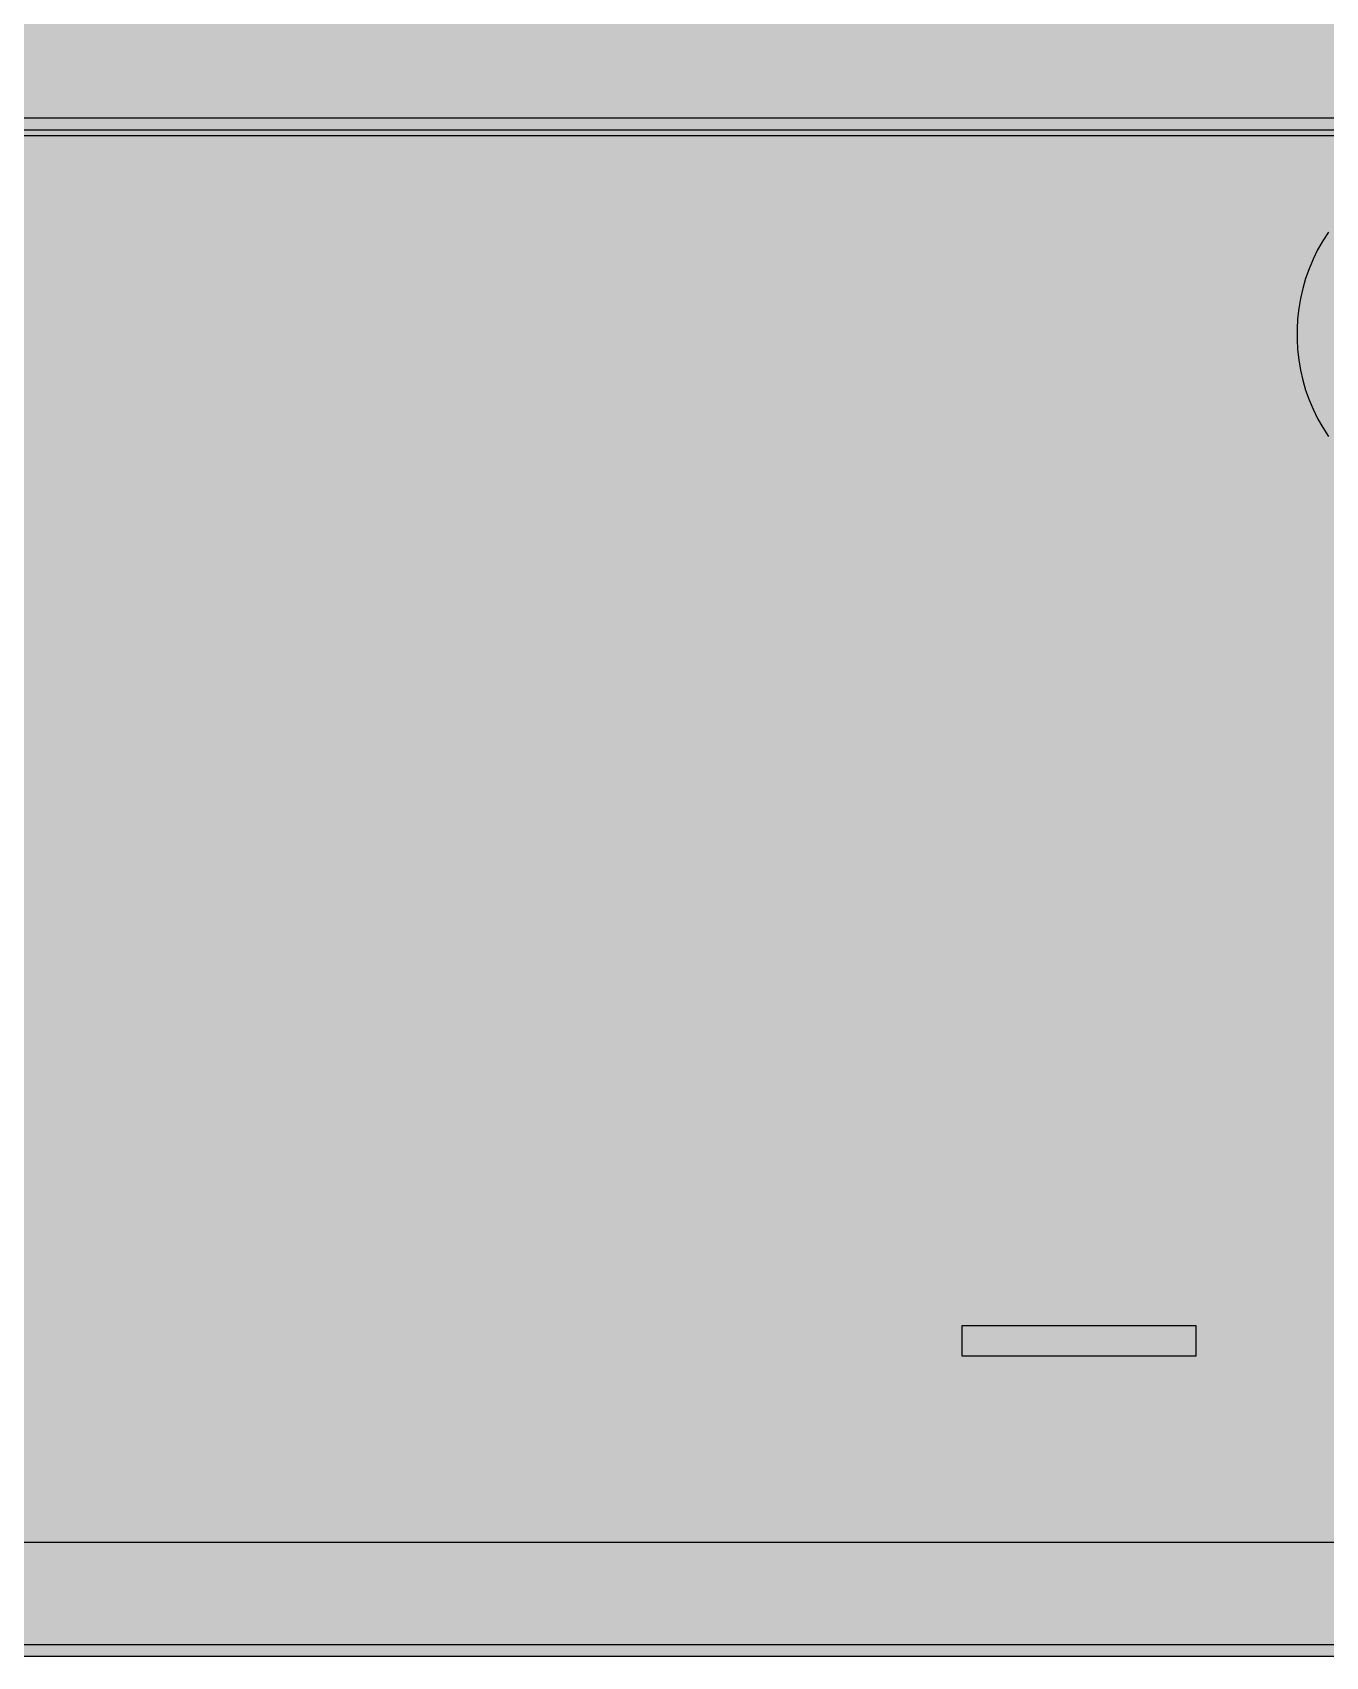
# Model space of a CAD drawing. Header units: millimetres. Extents: x 0 to 966, y -664 to 90.
# Drawn here: x 605.15 to 624.12, y -520 to -496.18 of the extents above; entities that cross this region are included whole.
import ezdxf

# ---------------------------------------------------------------- set-up
doc = ezdxf.new("R2010")
doc.units = ezdxf.units.MM
for name, color, linetype in [('HDL_BODY', 7, 'Continuous'), ('HDL_DETAIL', 7, 'Continuous'), ('HDL_PRINT', 7, 'Continuous')]:
    doc.layers.add(name, color=color, linetype=linetype)

# ---------------------------------------------------------------- blocks, each defined once
blk = doc.blocks.new('M_DA6.10.1_FRONT')
at = {"layer": 'HDL_BODY', "true_color": 0x202126}
blk.add_hatch(color=250, dxfattribs=at).paths.add_polyline_path([(0, 0), (144, 0), (144, 90), (0, 90)])
at = {"layer": 'HDL_BODY', "true_color": 0x2a2a30}
blk.add_hatch(color=250, dxfattribs=at).paths.add_polyline_path([(0.4, 20.52), (143.6, 20.52), (143.6, 68.31), (0.4, 68.31)])
at = {"layer": 'HDL_BODY', "true_color": 0x23242a}
blk.add_hatch(color=250, dxfattribs=at).paths.add_polyline_path([(0.4, 0.5), (143.6, 0.5), (143.6, 19.8), (0.4, 19.8)])
at = {"layer": 'HDL_PRINT', "true_color": 0xdee1e9}
h = blk.add_hatch(color=254, dxfattribs=at)
h.paths.add_polyline_path([(115.516, 13.399), (115.516, 15.162), (116.135, 15.162), (116.216, 15.162), (116.282, 15.162), (116.334, 15.162), (116.371, 15.162), (116.393, 15.162), (116.4, 15.162), (116.437, 15.129), (116.475, 15.106), (116.513, 15.09), (116.551, 15.081), (116.589, 15.076), (116.627, 15.074), (116.665, 15.074), (116.672, 15.036), (116.688, 15.008), (116.708, 14.986), (116.729, 14.963), (116.745, 14.935), (116.751, 14.897), (116.785, 14.86), (116.808, 14.822), (116.824, 14.784), (116.834, 14.746), (116.839, 14.709), (116.84, 14.671), (116.841, 14.633), (116.837, 14.571), (116.825, 14.516), (116.808, 14.467), (116.785, 14.424), (116.759, 14.384), (116.729, 14.348), (116.697, 14.314), (116.665, 14.28), (116.632, 14.228), (116.593, 14.187), (116.547, 14.156), (116.495, 14.134), (116.436, 14.12), (116.371, 14.111), (116.299, 14.106), (116.22, 14.104), (116.135, 14.104), (115.695, 14.104), (115.695, 13.399), (115.516, 13.399)])
h.paths.add_polyline_path([(115.695, 14.28), (116.222, 14.28), (116.26, 14.285), (116.298, 14.298), (116.336, 14.315), (116.374, 14.334), (116.412, 14.351), (116.449, 14.364), (116.487, 14.369), (116.52, 14.406), (116.543, 14.444), (116.559, 14.482), (116.569, 14.52), (116.574, 14.557), (116.576, 14.595), (116.576, 14.633), (116.576, 14.677), (116.576, 14.708), (116.576, 14.734), (116.576, 14.766), (116.576, 14.809), (116.538, 14.846), (116.51, 14.871), (116.487, 14.886), (116.464, 14.894), (116.437, 14.897), (116.4, 14.897), (116.393, 14.897), (116.371, 14.897), (116.334, 14.897), (116.282, 14.897), (116.216, 14.897), (116.135, 14.897), (115.695, 14.897), (115.695, 14.28)])
for points in [[(120.543, 13.311), (120.983, 15.162), (121.162, 15.162), (120.722, 13.311), (120.543, 13.311)], [(121.427, 13.399), (121.427, 15.162), (121.603, 15.162), (121.603, 13.575), (122.483, 13.575), (122.483, 13.399), (121.427, 13.399)], [(122.748, 13.399), (122.748, 15.162), (124.073, 15.162), (124.073, 14.897), (123.013, 14.897), (123.013, 14.369), (123.983, 14.369), (123.983, 14.192), (123.013, 14.192), (123.013, 13.575), (124.073, 13.575), (124.073, 13.399), (122.748, 13.399)], [(117.106, 13.399), (117.106, 14.633), (117.281, 14.633), (117.281, 14.457), (117.315, 14.494), (117.34, 14.53), (117.361, 14.563), (117.38, 14.591), (117.4, 14.613), (117.425, 14.628), (117.457, 14.633), (117.546, 14.721), (117.584, 14.716), (117.622, 14.704), (117.66, 14.686), (117.697, 14.668), (117.735, 14.651), (117.773, 14.638), (117.811, 14.633), (117.722, 14.369), (117.685, 14.406), (117.658, 14.431), (117.635, 14.446), (117.612, 14.453), (117.584, 14.456), (117.546, 14.457), (117.457, 14.457), (117.42, 14.419), (117.396, 14.391), (117.381, 14.369), (117.374, 14.346), (117.371, 14.318), (117.37, 14.28), (117.366, 14.242), (117.353, 14.205), (117.335, 14.167), (117.316, 14.129), (117.299, 14.091), (117.286, 14.054), (117.281, 14.016), (117.281, 13.399), (117.106, 13.399)], [(118.516, 6.523), (118.781, 6.435), (118.751, 6.376), (118.722, 6.319), (118.692, 6.262), (118.662, 6.208), (118.633, 6.156), (118.603, 6.109), (118.574, 6.065), (118.545, 6.027), (118.516, 5.995), (118.454, 5.962), (118.398, 5.93), (118.346, 5.9), (118.296, 5.873), (118.246, 5.851), (118.194, 5.833), (118.138, 5.822), (118.076, 5.818), (117.994, 5.821), (117.922, 5.83), (117.86, 5.844), (117.804, 5.863), (117.752, 5.885), (117.703, 5.91), (117.653, 5.937), (117.602, 5.965), (117.546, 5.995), (117.513, 6.028), (117.48, 6.062), (117.447, 6.098), (117.414, 6.138), (117.381, 6.181), (117.348, 6.23), (117.315, 6.285), (117.281, 6.347), (117.277, 6.384), (117.267, 6.428), (117.253, 6.479), (117.237, 6.534), (117.22, 6.594), (117.206, 6.657), (117.196, 6.722), (117.192, 6.788), (117.196, 6.854), (117.206, 6.919), (117.22, 6.981), (117.237, 7.041), (117.253, 7.097), (117.267, 7.147), (117.277, 7.191), (117.281, 7.229), (117.311, 7.284), (117.341, 7.334), (117.373, 7.379), (117.407, 7.419), (117.444, 7.456), (117.484, 7.49), (117.529, 7.521), (117.579, 7.552), (117.635, 7.581), (117.672, 7.61), (117.715, 7.632), (117.766, 7.648), (117.821, 7.658), (117.881, 7.665), (117.944, 7.668), (118.009, 7.669), (118.076, 7.669), (118.138, 7.669), (118.194, 7.668), (118.246, 7.665), (118.296, 7.658), (118.346, 7.648), (118.398, 7.632), (118.454, 7.61), (118.516, 7.581), (118.545, 7.549), (118.574, 7.51), (118.603, 7.467), (118.633, 7.419), (118.662, 7.368), (118.692, 7.313), (118.722, 7.257), (118.751, 7.199), (118.781, 7.14), (118.516, 7.14), (118.483, 7.178), (118.458, 7.216), (118.437, 7.254), (118.418, 7.291), (118.398, 7.329), (118.373, 7.367), (118.341, 7.405), (118.302, 7.41), (118.264, 7.422), (118.226, 7.439), (118.188, 7.458), (118.15, 7.476), (118.113, 7.488), (118.076, 7.493), (118.005, 7.488), (117.943, 7.476), (117.89, 7.458), (117.842, 7.439), (117.8, 7.422), (117.76, 7.41), (117.722, 7.405), (117.685, 7.367), (117.649, 7.329), (117.616, 7.291), (117.588, 7.254), (117.566, 7.216), (117.551, 7.178), (117.546, 7.14), (117.513, 7.07), (117.489, 7.009), (117.473, 6.955), (117.464, 6.908), (117.459, 6.865), (117.457, 6.826), (117.457, 6.788), (117.457, 6.725), (117.458, 6.669), (117.461, 6.617), (117.468, 6.567), (117.479, 6.517), (117.494, 6.465), (117.517, 6.409), (117.546, 6.347), (117.551, 6.309), (117.566, 6.273), (117.588, 6.241), (117.616, 6.212), (117.649, 6.19), (117.685, 6.176), (117.722, 6.171), (117.76, 6.138), (117.798, 6.115), (117.835, 6.099), (117.873, 6.09), (117.911, 6.085), (117.948, 6.083), (117.987, 6.083), (118.057, 6.083), (118.118, 6.085), (118.172, 6.09), (118.219, 6.099), (118.262, 6.115), (118.302, 6.138), (118.341, 6.171), (118.373, 6.204), (118.405, 6.238), (118.434, 6.274), (118.461, 6.314), (118.483, 6.357), (118.501, 6.406), (118.512, 6.461), (118.516, 6.523)], [(118.957, 6.347), (119.222, 6.347), (119.222, 6.309), (119.224, 6.271), (119.229, 6.234), (119.238, 6.196), (119.254, 6.158), (119.278, 6.12), (119.311, 6.083), (119.348, 6.078), (119.385, 6.065), (119.423, 6.048), (119.461, 6.029), (119.498, 6.012), (119.536, 5.999), (119.573, 5.995), (119.611, 6), (119.647, 6.014), (119.681, 6.036), (119.709, 6.064), (119.732, 6.097), (119.746, 6.133), (119.751, 6.171), (119.788, 6.176), (119.824, 6.192), (119.857, 6.219), (119.885, 6.257), (119.907, 6.306), (119.922, 6.365), (119.927, 6.435), (119.92, 6.479), (119.904, 6.52), (119.882, 6.556), (119.861, 6.585), (119.844, 6.605), (119.838, 6.612), (119.801, 6.644), (119.763, 6.668), (119.725, 6.683), (119.687, 6.693), (119.649, 6.698), (119.611, 6.699), (119.573, 6.7), (119.53, 6.7), (119.499, 6.7), (119.473, 6.7), (119.441, 6.7), (119.397, 6.7), (119.397, 6.876), (119.487, 6.876), (119.524, 6.881), (119.561, 6.893), (119.599, 6.911), (119.637, 6.929), (119.675, 6.947), (119.713, 6.959), (119.751, 6.964), (119.756, 7.002), (119.768, 7.04), (119.785, 7.077), (119.804, 7.115), (119.821, 7.153), (119.833, 7.191), (119.838, 7.229), (119.831, 7.266), (119.815, 7.294), (119.795, 7.317), (119.774, 7.339), (119.758, 7.367), (119.751, 7.405), (119.713, 7.437), (119.675, 7.461), (119.637, 7.477), (119.599, 7.486), (119.561, 7.491), (119.524, 7.493), (119.487, 7.493), (119.479, 7.493), (119.46, 7.49), (119.431, 7.482), (119.395, 7.467), (119.354, 7.442), (119.311, 7.405), (119.278, 7.367), (119.254, 7.329), (119.238, 7.291), (119.229, 7.254), (119.224, 7.216), (119.222, 7.178), (119.222, 7.14), (118.957, 7.229), (118.99, 7.271), (119.016, 7.32), (119.036, 7.37), (119.055, 7.417), (119.075, 7.456), (119.1, 7.483), (119.132, 7.493), (119.195, 7.526), (119.25, 7.558), (119.299, 7.587), (119.343, 7.614), (119.382, 7.637), (119.419, 7.654), (119.453, 7.665), (119.487, 7.669), (119.556, 7.669), (119.616, 7.667), (119.664, 7.662), (119.702, 7.653), (119.73, 7.637), (119.746, 7.614), (119.751, 7.581), (119.789, 7.576), (119.826, 7.562), (119.864, 7.539), (119.902, 7.511), (119.94, 7.478), (119.978, 7.442), (120.016, 7.405), (120.016, 7.361), (120.016, 7.33), (120.016, 7.303), (120.016, 7.272), (120.016, 7.229), (120.016, 7.184), (120.016, 7.14), (120.016, 7.096), (120.016, 7.052), (120.016, 7.008), (120.016, 6.964), (119.972, 6.958), (119.93, 6.941), (119.893, 6.92), (119.864, 6.899), (119.845, 6.882), (119.838, 6.876), (119.876, 6.843), (119.912, 6.818), (119.945, 6.797), (119.974, 6.778), (119.996, 6.758), (120.011, 6.732), (120.016, 6.7), (120.048, 6.662), (120.071, 6.624), (120.086, 6.586), (120.096, 6.548), (120.101, 6.511), (120.102, 6.473), (120.103, 6.435), (120.102, 6.376), (120.101, 6.319), (120.096, 6.262), (120.087, 6.208), (120.072, 6.156), (120.051, 6.109), (120.02, 6.065), (119.979, 6.027), (119.927, 5.995), (119.89, 5.962), (119.847, 5.93), (119.799, 5.9), (119.75, 5.873), (119.701, 5.851), (119.653, 5.833), (119.61, 5.822), (119.573, 5.818), (119.507, 5.822), (119.442, 5.833), (119.38, 5.851), (119.32, 5.873), (119.265, 5.9), (119.214, 5.93), (119.17, 5.962), (119.132, 5.995), (119.1, 6.028), (119.068, 6.062), (119.039, 6.098), (119.012, 6.138), (118.99, 6.181), (118.972, 6.23), (118.961, 6.285), (118.957, 6.347)], [(122.308, 5.906), (121.603, 7.669), (121.867, 7.669), (122.308, 6.347), (122.341, 6.309), (122.365, 6.271), (122.38, 6.234), (122.39, 6.196), (122.395, 6.158), (122.397, 6.12), (122.397, 6.083), (122.429, 6.12), (122.452, 6.158), (122.467, 6.196), (122.477, 6.234), (122.481, 6.271), (122.483, 6.309), (122.483, 6.347), (123.013, 7.669), (123.278, 7.669), (122.573, 5.906), (122.308, 5.906)]]:
    blk.add_hatch(color=254, dxfattribs=at).paths.add_polyline_path(points)
h = blk.add_hatch(color=254, dxfattribs=at)
h.paths.add_polyline_path([(117.811, 14.016), (117.814, 14.092), (117.821, 14.164), (117.834, 14.23), (117.853, 14.291), (117.876, 14.346), (117.905, 14.397), (117.94, 14.442), (117.98, 14.481), (118.025, 14.516), (118.076, 14.545), (118.108, 14.578), (118.142, 14.61), (118.179, 14.639), (118.218, 14.666), (118.261, 14.689), (118.31, 14.706), (118.365, 14.717), (118.427, 14.721), (118.493, 14.717), (118.558, 14.706), (118.621, 14.689), (118.681, 14.666), (118.736, 14.639), (118.787, 14.61), (118.831, 14.578), (118.867, 14.545), (118.897, 14.486), (118.926, 14.427), (118.953, 14.369), (118.979, 14.31), (119.001, 14.251), (119.02, 14.192), (119.034, 14.133), (119.043, 14.075), (119.046, 14.016), (119.046, 13.945), (119.044, 13.884), (119.039, 13.831), (119.029, 13.784), (119.013, 13.741), (118.99, 13.701), (118.957, 13.663), (118.952, 13.625), (118.937, 13.588), (118.915, 13.55), (118.886, 13.512), (118.854, 13.474), (118.818, 13.437), (118.781, 13.399), (118.743, 13.394), (118.703, 13.381), (118.66, 13.364), (118.612, 13.345), (118.558, 13.328), (118.497, 13.316), (118.427, 13.311), (118.365, 13.315), (118.309, 13.326), (118.257, 13.343), (118.207, 13.366), (118.157, 13.392), (118.105, 13.422), (118.049, 13.454), (117.987, 13.487), (117.957, 13.546), (117.928, 13.605), (117.901, 13.663), (117.877, 13.722), (117.855, 13.781), (117.837, 13.84), (117.823, 13.898), (117.814, 13.957), (117.811, 14.016)])
h.paths.add_polyline_path([(118.076, 14.016), (118.076, 13.945), (118.078, 13.884), (118.083, 13.831), (118.092, 13.784), (118.107, 13.741), (118.13, 13.701), (118.162, 13.663), (118.2, 13.626), (118.239, 13.59), (118.277, 13.557), (118.315, 13.529), (118.352, 13.507), (118.39, 13.492), (118.427, 13.487), (118.47, 13.492), (118.519, 13.507), (118.569, 13.529), (118.616, 13.557), (118.655, 13.59), (118.682, 13.626), (118.692, 13.663), (118.725, 13.696), (118.757, 13.731), (118.787, 13.767), (118.813, 13.807), (118.835, 13.85), (118.853, 13.899), (118.864, 13.954), (118.867, 14.016), (118.864, 14.078), (118.853, 14.133), (118.835, 14.182), (118.813, 14.225), (118.787, 14.265), (118.757, 14.301), (118.725, 14.335), (118.692, 14.369), (118.682, 14.406), (118.655, 14.442), (118.616, 14.475), (118.569, 14.503), (118.519, 14.525), (118.47, 14.54), (118.427, 14.545), (118.39, 14.54), (118.352, 14.525), (118.315, 14.503), (118.277, 14.475), (118.239, 14.442), (118.2, 14.406), (118.162, 14.369), (118.13, 14.33), (118.107, 14.291), (118.092, 14.248), (118.083, 14.201), (118.078, 14.147), (118.076, 14.086), (118.076, 14.016)])
h = blk.add_hatch(color=254, dxfattribs=at)
h.paths.add_polyline_path([(119.311, 13.311), (119.487, 13.223), (119.487, 13.18), (119.492, 13.154), (119.505, 13.14), (119.531, 13.135), (119.573, 13.135), (119.58, 13.097), (119.599, 13.072), (119.629, 13.057), (119.665, 13.049), (119.707, 13.047), (119.751, 13.046), (119.789, 13.046), (119.826, 13.048), (119.864, 13.053), (119.902, 13.063), (119.94, 13.078), (119.978, 13.102), (120.016, 13.135), (120.103, 13.223), (120.103, 13.261), (120.103, 13.3), (120.103, 13.343), (120.103, 13.39), (120.103, 13.444), (120.103, 13.505), (120.103, 13.575), (120.07, 13.517), (120.036, 13.473), (120, 13.442), (119.96, 13.421), (119.917, 13.408), (119.868, 13.402), (119.813, 13.399), (119.751, 13.399), (119.689, 13.399), (119.633, 13.402), (119.584, 13.408), (119.541, 13.421), (119.501, 13.442), (119.465, 13.473), (119.431, 13.517), (119.397, 13.575), (119.365, 13.612), (119.333, 13.656), (119.304, 13.707), (119.277, 13.762), (119.254, 13.822), (119.237, 13.885), (119.226, 13.95), (119.222, 14.016), (119.222, 14.058), (119.224, 14.109), (119.229, 14.164), (119.238, 14.22), (119.254, 14.275), (119.278, 14.326), (119.311, 14.369), (119.316, 14.406), (119.33, 14.444), (119.352, 14.482), (119.38, 14.52), (119.413, 14.557), (119.449, 14.595), (119.487, 14.633), (119.524, 14.638), (119.561, 14.651), (119.599, 14.668), (119.637, 14.686), (119.675, 14.704), (119.713, 14.716), (119.751, 14.721), (119.807, 14.718), (119.858, 14.708), (119.905, 14.692), (119.949, 14.669), (119.994, 14.64), (120.039, 14.604), (120.086, 14.561), (120.136, 14.512), (120.192, 14.457), (120.192, 14.633), (120.367, 14.633), (120.367, 13.575), (120.367, 13.484), (120.366, 13.407), (120.363, 13.343), (120.356, 13.289), (120.346, 13.243), (120.33, 13.203), (120.308, 13.168), (120.278, 13.135), (120.273, 13.097), (120.259, 13.061), (120.237, 13.028), (120.209, 13), (120.176, 12.978), (120.14, 12.963), (120.103, 12.958), (120.065, 12.926), (120.026, 12.902), (119.983, 12.886), (119.936, 12.877), (119.883, 12.872), (119.822, 12.87), (119.751, 12.87), (119.708, 12.87), (119.658, 12.872), (119.603, 12.877), (119.546, 12.886), (119.491, 12.902), (119.44, 12.926), (119.397, 12.958), (119.365, 12.991), (119.335, 13.026), (119.308, 13.062), (119.288, 13.101), (119.276, 13.145), (119.275, 13.194), (119.285, 13.249), (119.311, 13.311)])
h.paths.add_polyline_path([(119.487, 14.016), (119.487, 13.945), (119.489, 13.884), (119.493, 13.831), (119.503, 13.784), (119.518, 13.741), (119.541, 13.701), (119.573, 13.663), (119.578, 13.631), (119.595, 13.607), (119.622, 13.592), (119.66, 13.582), (119.708, 13.577), (119.768, 13.575), (119.838, 13.575), (119.882, 13.576), (119.924, 13.578), (119.96, 13.586), (119.99, 13.601), (120.009, 13.626), (120.016, 13.663), (120.049, 13.696), (120.08, 13.731), (120.11, 13.767), (120.136, 13.807), (120.159, 13.85), (120.177, 13.899), (120.188, 13.954), (120.192, 14.016), (120.188, 14.078), (120.177, 14.133), (120.159, 14.182), (120.136, 14.225), (120.11, 14.265), (120.08, 14.301), (120.049, 14.335), (120.016, 14.369), (120.011, 14.406), (119.994, 14.442), (119.967, 14.475), (119.929, 14.503), (119.881, 14.525), (119.821, 14.54), (119.751, 14.545), (119.713, 14.54), (119.677, 14.525), (119.644, 14.503), (119.615, 14.475), (119.593, 14.442), (119.578, 14.406), (119.573, 14.369), (119.541, 14.33), (119.518, 14.291), (119.503, 14.248), (119.493, 14.201), (119.489, 14.147), (119.487, 14.086), (119.487, 14.016)])
h = blk.add_hatch(color=254, dxfattribs=at)
h.paths.add_polyline_path([(115.516, 5.906), (115.516, 7.669), (116.135, 7.669), (116.173, 7.669), (116.21, 7.667), (116.248, 7.662), (116.286, 7.653), (116.324, 7.637), (116.362, 7.614), (116.4, 7.581), (116.437, 7.581), (116.475, 7.579), (116.513, 7.574), (116.551, 7.565), (116.589, 7.549), (116.627, 7.526), (116.665, 7.493), (116.702, 7.455), (116.738, 7.417), (116.77, 7.38), (116.799, 7.342), (116.821, 7.304), (116.836, 7.266), (116.841, 7.229), (116.87, 7.166), (116.892, 7.11), (116.908, 7.058), (116.919, 7.008), (116.925, 6.958), (116.929, 6.906), (116.93, 6.85), (116.93, 6.788), (116.93, 6.717), (116.93, 6.656), (116.93, 6.603), (116.93, 6.555), (116.93, 6.513), (116.93, 6.473), (116.93, 6.435), (116.897, 6.397), (116.871, 6.36), (116.85, 6.322), (116.831, 6.284), (116.81, 6.246), (116.785, 6.208), (116.751, 6.171), (116.745, 6.127), (116.729, 6.086), (116.708, 6.05), (116.688, 6.021), (116.672, 6.001), (116.665, 5.995), (116.627, 5.99), (116.589, 5.977), (116.551, 5.96), (116.513, 5.941), (116.475, 5.924), (116.437, 5.911), (116.4, 5.906), (116.356, 5.906), (116.311, 5.906), (116.267, 5.906), (116.223, 5.906), (116.179, 5.906), (116.135, 5.906), (115.516, 5.906)])
h.paths.add_polyline_path([(115.695, 6.083), (116.135, 6.083), (116.179, 6.083), (116.223, 6.083), (116.267, 6.083), (116.311, 6.083), (116.356, 6.083), (116.4, 6.083), (116.407, 6.12), (116.426, 6.145), (116.455, 6.16), (116.491, 6.167), (116.532, 6.17), (116.576, 6.171), (116.581, 6.208), (116.594, 6.246), (116.611, 6.284), (116.63, 6.322), (116.647, 6.36), (116.66, 6.397), (116.665, 6.435), (116.67, 6.473), (116.682, 6.513), (116.699, 6.555), (116.717, 6.603), (116.734, 6.656), (116.747, 6.717), (116.751, 6.788), (116.748, 6.854), (116.738, 6.919), (116.724, 6.981), (116.708, 7.041), (116.692, 7.097), (116.679, 7.147), (116.669, 7.191), (116.665, 7.229), (116.627, 7.266), (116.589, 7.302), (116.551, 7.335), (116.513, 7.363), (116.475, 7.385), (116.437, 7.4), (116.4, 7.405), (116.356, 7.405), (116.311, 7.405), (116.267, 7.405), (116.223, 7.405), (116.179, 7.405), (116.135, 7.405), (115.695, 7.405), (115.695, 6.083)])
h = blk.add_hatch(color=254, dxfattribs=at)
h.paths.add_polyline_path([(120.367, 6.788), (120.367, 6.854), (120.367, 6.919), (120.367, 6.981), (120.367, 7.041), (120.367, 7.097), (120.367, 7.147), (120.367, 7.191), (120.367, 7.229), (120.401, 7.291), (120.434, 7.346), (120.467, 7.394), (120.5, 7.438), (120.533, 7.477), (120.566, 7.514), (120.599, 7.548), (120.632, 7.581), (120.67, 7.586), (120.708, 7.599), (120.746, 7.616), (120.784, 7.635), (120.821, 7.652), (120.859, 7.664), (120.897, 7.669), (120.934, 7.669), (120.972, 7.667), (121.01, 7.662), (121.047, 7.653), (121.086, 7.637), (121.124, 7.614), (121.162, 7.581), (121.199, 7.576), (121.235, 7.562), (121.267, 7.539), (121.296, 7.511), (121.318, 7.478), (121.332, 7.442), (121.338, 7.405), (121.371, 7.372), (121.394, 7.345), (121.41, 7.319), (121.42, 7.291), (121.425, 7.254), (121.427, 7.206), (121.427, 7.14), (121.459, 7.102), (121.482, 7.063), (121.497, 7.02), (121.506, 6.973), (121.511, 6.919), (121.513, 6.858), (121.513, 6.788), (121.513, 6.703), (121.512, 6.624), (121.51, 6.553), (121.506, 6.487), (121.498, 6.429), (121.488, 6.376), (121.473, 6.331), (121.453, 6.291), (121.427, 6.259), (121.422, 6.189), (121.407, 6.129), (121.385, 6.081), (121.356, 6.043), (121.323, 6.016), (121.286, 6), (121.248, 5.995), (121.216, 5.962), (121.182, 5.93), (121.146, 5.9), (121.106, 5.873), (121.063, 5.851), (121.014, 5.833), (120.959, 5.822), (120.897, 5.818), (120.835, 5.822), (120.78, 5.833), (120.731, 5.851), (120.688, 5.873), (120.648, 5.9), (120.611, 5.93), (120.577, 5.962), (120.543, 5.995), (120.499, 6.045), (120.464, 6.099), (120.435, 6.158), (120.413, 6.222), (120.396, 6.289), (120.384, 6.362), (120.376, 6.438), (120.371, 6.519), (120.368, 6.604), (120.368, 6.694), (120.367, 6.788)])
h.paths.add_polyline_path([(120.543, 6.788), (120.546, 6.677), (120.554, 6.578), (120.566, 6.491), (120.58, 6.414), (120.595, 6.348), (120.609, 6.291), (120.621, 6.243), (120.629, 6.203), (120.632, 6.171), (120.67, 6.133), (120.708, 6.097), (120.746, 6.064), (120.784, 6.036), (120.821, 6.014), (120.859, 6), (120.897, 5.995), (120.934, 6), (120.972, 6.014), (121.01, 6.036), (121.047, 6.064), (121.086, 6.097), (121.124, 6.133), (121.162, 6.171), (121.185, 6.2), (121.204, 6.235), (121.219, 6.276), (121.23, 6.324), (121.238, 6.38), (121.243, 6.444), (121.246, 6.516), (121.248, 6.597), (121.248, 6.687), (121.248, 6.788), (121.248, 6.873), (121.247, 6.951), (121.245, 7.023), (121.241, 7.088), (121.234, 7.147), (121.223, 7.199), (121.208, 7.245), (121.188, 7.284), (121.162, 7.317), (121.124, 7.354), (121.086, 7.39), (121.047, 7.423), (121.01, 7.451), (120.972, 7.473), (120.934, 7.488), (120.897, 7.493), (120.859, 7.488), (120.823, 7.473), (120.791, 7.451), (120.763, 7.423), (120.741, 7.39), (120.727, 7.354), (120.722, 7.317), (120.692, 7.284), (120.663, 7.245), (120.636, 7.199), (120.61, 7.147), (120.588, 7.088), (120.569, 7.023), (120.555, 6.951), (120.546, 6.873), (120.543, 6.788)])
at = {"layer": 'HDL_DETAIL', "color": 251, "true_color": 0x52555c}
for points in [[(0, 90), (144, 90), (144, 0), (0, 0), (0, 90)], [(0, 67.697), (144, 67.697), (144, 22.302), (0, 22.302), (0, 67.697)]]:
    blk.add_lwpolyline(points, close=True, dxfattribs=at)
for points in [[(0.089, 22.39), (143.295, 22.39)], [(0.089, 22.39), (143.295, 22.39)], [(0.089, 22.39), (143.295, 22.39)], [(0.089, 22.39), (143.295, 22.39)], [(0.089, 22.39), (143.295, 22.39)], [(0.089, 22.39), (143.295, 22.39)], [(0.089, 22.39), (143.295, 22.39)], [(0.089, 22.39), (143.295, 22.39)], [(0.089, 22.39), (143.295, 22.39)], [(0.089, 22.39), (143.295, 22.39)], [(0.089, 22.39), (143.295, 22.39)], [(0.089, 22.39), (143.295, 22.39)], [(0.089, 22.39), (143.295, 22.39)], [(0.089, 22.39), (143.295, 22.39)], [(0.089, 22.39), (143.295, 22.39)], [(0.089, 22.39), (143.295, 22.39)], [(0.089, 22.39), (143.295, 22.39)], [(0.089, 22.39), (143.295, 22.39)], [(0.089, 22.39), (143.295, 22.39)], [(0.089, 22.39), (143.295, 22.39)], [(0.089, 22.39), (143.295, 22.39)], [(0.265, 22.566), (143.12, 22.566)], [(0.265, 22.566), (143.12, 22.566)], [(0.265, 22.566), (143.12, 22.566)], [(0.265, 22.566), (143.12, 22.566)], [(0.265, 22.566), (143.12, 22.566)], [(0.265, 22.566), (143.12, 22.566)], [(0.265, 22.566), (143.12, 22.566)], [(0.265, 22.566), (143.12, 22.566)], [(0.265, 22.566), (143.12, 22.566)], [(0.265, 22.566), (143.12, 22.566)], [(0.265, 22.566), (143.12, 22.566)], [(0.265, 22.566), (143.12, 22.566)], [(0.265, 22.566), (143.12, 22.566)], [(0.265, 22.566), (143.12, 22.566)], [(0.265, 22.566), (143.12, 22.566)], [(0.265, 22.566), (143.12, 22.566)], [(0.265, 22.566), (143.12, 22.566)], [(0.265, 22.566), (143.12, 22.566)], [(0.265, 22.566), (143.12, 22.566)], [(0.265, 22.566), (143.12, 22.566)], [(0.265, 22.566), (143.12, 22.566)], [(124.159, 20.892), (124.075, 20.763), (124, 20.631), (123.933, 20.494), (123.874, 20.354), (123.824, 20.211), (123.782, 20.066), (123.748, 19.919), (123.723, 19.77), (123.706, 19.619), (123.698, 19.469), (123.698, 19.317), (123.706, 19.167), (123.723, 19.016), (123.748, 18.867), (123.782, 18.72), (123.824, 18.575), (123.874, 18.432), (123.933, 18.292), (124, 18.155), (124.075, 18.023), (124.159, 17.895)], [(118.781, 4.849), (118.781, 4.408)], [(122.219, 4.849), (118.781, 4.849)], [(122.219, 4.408), (122.219, 4.849)], [(118.781, 4.408), (122.219, 4.408)], [(0.089, 1.675), (127.421, 1.675)], [(0.089, 1.675), (127.421, 1.675)], [(0.089, 1.675), (127.421, 1.675)], [(0.089, 1.675), (127.421, 1.675)], [(0.089, 1.675), (127.421, 1.675)], [(0.089, 1.675), (127.421, 1.675)], [(0.089, 1.675), (127.421, 1.675)], [(0.089, 1.675), (127.421, 1.675)], [(0.089, 1.675), (127.421, 1.675)], [(0.089, 1.675), (127.421, 1.675)], [(0.089, 1.675), (127.421, 1.675)], [(0.089, 1.675), (127.421, 1.675)], [(0.089, 1.675), (127.421, 1.675)], [(0.089, 1.675), (127.421, 1.675)], [(0.089, 1.675), (127.421, 1.675)], [(0.089, 1.675), (127.421, 1.675)], [(0.089, 1.675), (127.421, 1.675)], [(0.089, 1.675), (127.421, 1.675)], [(0.089, 1.675), (127.421, 1.675)], [(0.089, 1.675), (127.421, 1.675)], [(0.089, 1.675), (127.421, 1.675)], [(0.089, 0.177), (143.382, 0.177)], [(0.089, 0.177), (143.382, 0.177)], [(0.089, 0.177), (143.382, 0.177)], [(0.089, 0.177), (143.382, 0.177)], [(0.089, 0.177), (143.382, 0.177)], [(0.089, 0.177), (143.382, 0.177)], [(0.089, 0.177), (143.382, 0.177)], [(0.089, 0.177), (143.382, 0.177)], [(0.089, 0.177), (143.382, 0.177)], [(0.089, 0.177), (143.382, 0.177)], [(0.089, 0.177), (143.382, 0.177)], [(0.089, 0.177), (143.382, 0.177)], [(0.089, 0.177), (143.382, 0.177)], [(0.089, 0.177), (143.382, 0.177)], [(0.089, 0.177), (143.382, 0.177)], [(0.089, 0.177), (143.382, 0.177)], [(0.089, 0.177), (143.382, 0.177)], [(0.089, 0.177), (143.382, 0.177)], [(0.089, 0.177), (143.382, 0.177)], [(0.089, 0.177), (143.382, 0.177)], [(0.089, 0.177), (143.382, 0.177)], [(143.647, 0), (78.127, 0)], [(143.647, 0), (78.127, 0)], [(143.647, 0), (78.127, 0)], [(143.647, 0), (78.127, 0)], [(143.647, 0), (78.127, 0)], [(143.647, 0), (78.127, 0)], [(143.647, 0), (78.127, 0)], [(143.647, 0), (78.127, 0)], [(143.647, 0), (78.127, 0)], [(143.647, 0), (78.127, 0)], [(143.647, 0), (78.127, 0)], [(143.647, 0), (78.127, 0)], [(143.647, 0), (78.127, 0)], [(143.647, 0), (78.127, 0)], [(143.647, 0), (78.127, 0)], [(143.647, 0), (78.127, 0)], [(143.647, 0), (78.127, 0)], [(143.647, 0), (78.127, 0)], [(143.647, 0), (78.127, 0)], [(143.647, 0), (78.127, 0)], [(143.647, 0), (78.127, 0)]]:
    blk.add_lwpolyline(points, dxfattribs=at)

msp = doc.modelspace()

# ---------------------------------------------------------------- block references
msp.add_blockref('M_DA6.10.1_FRONT', (500, -520))

doc.saveas('drawing.dxf')
